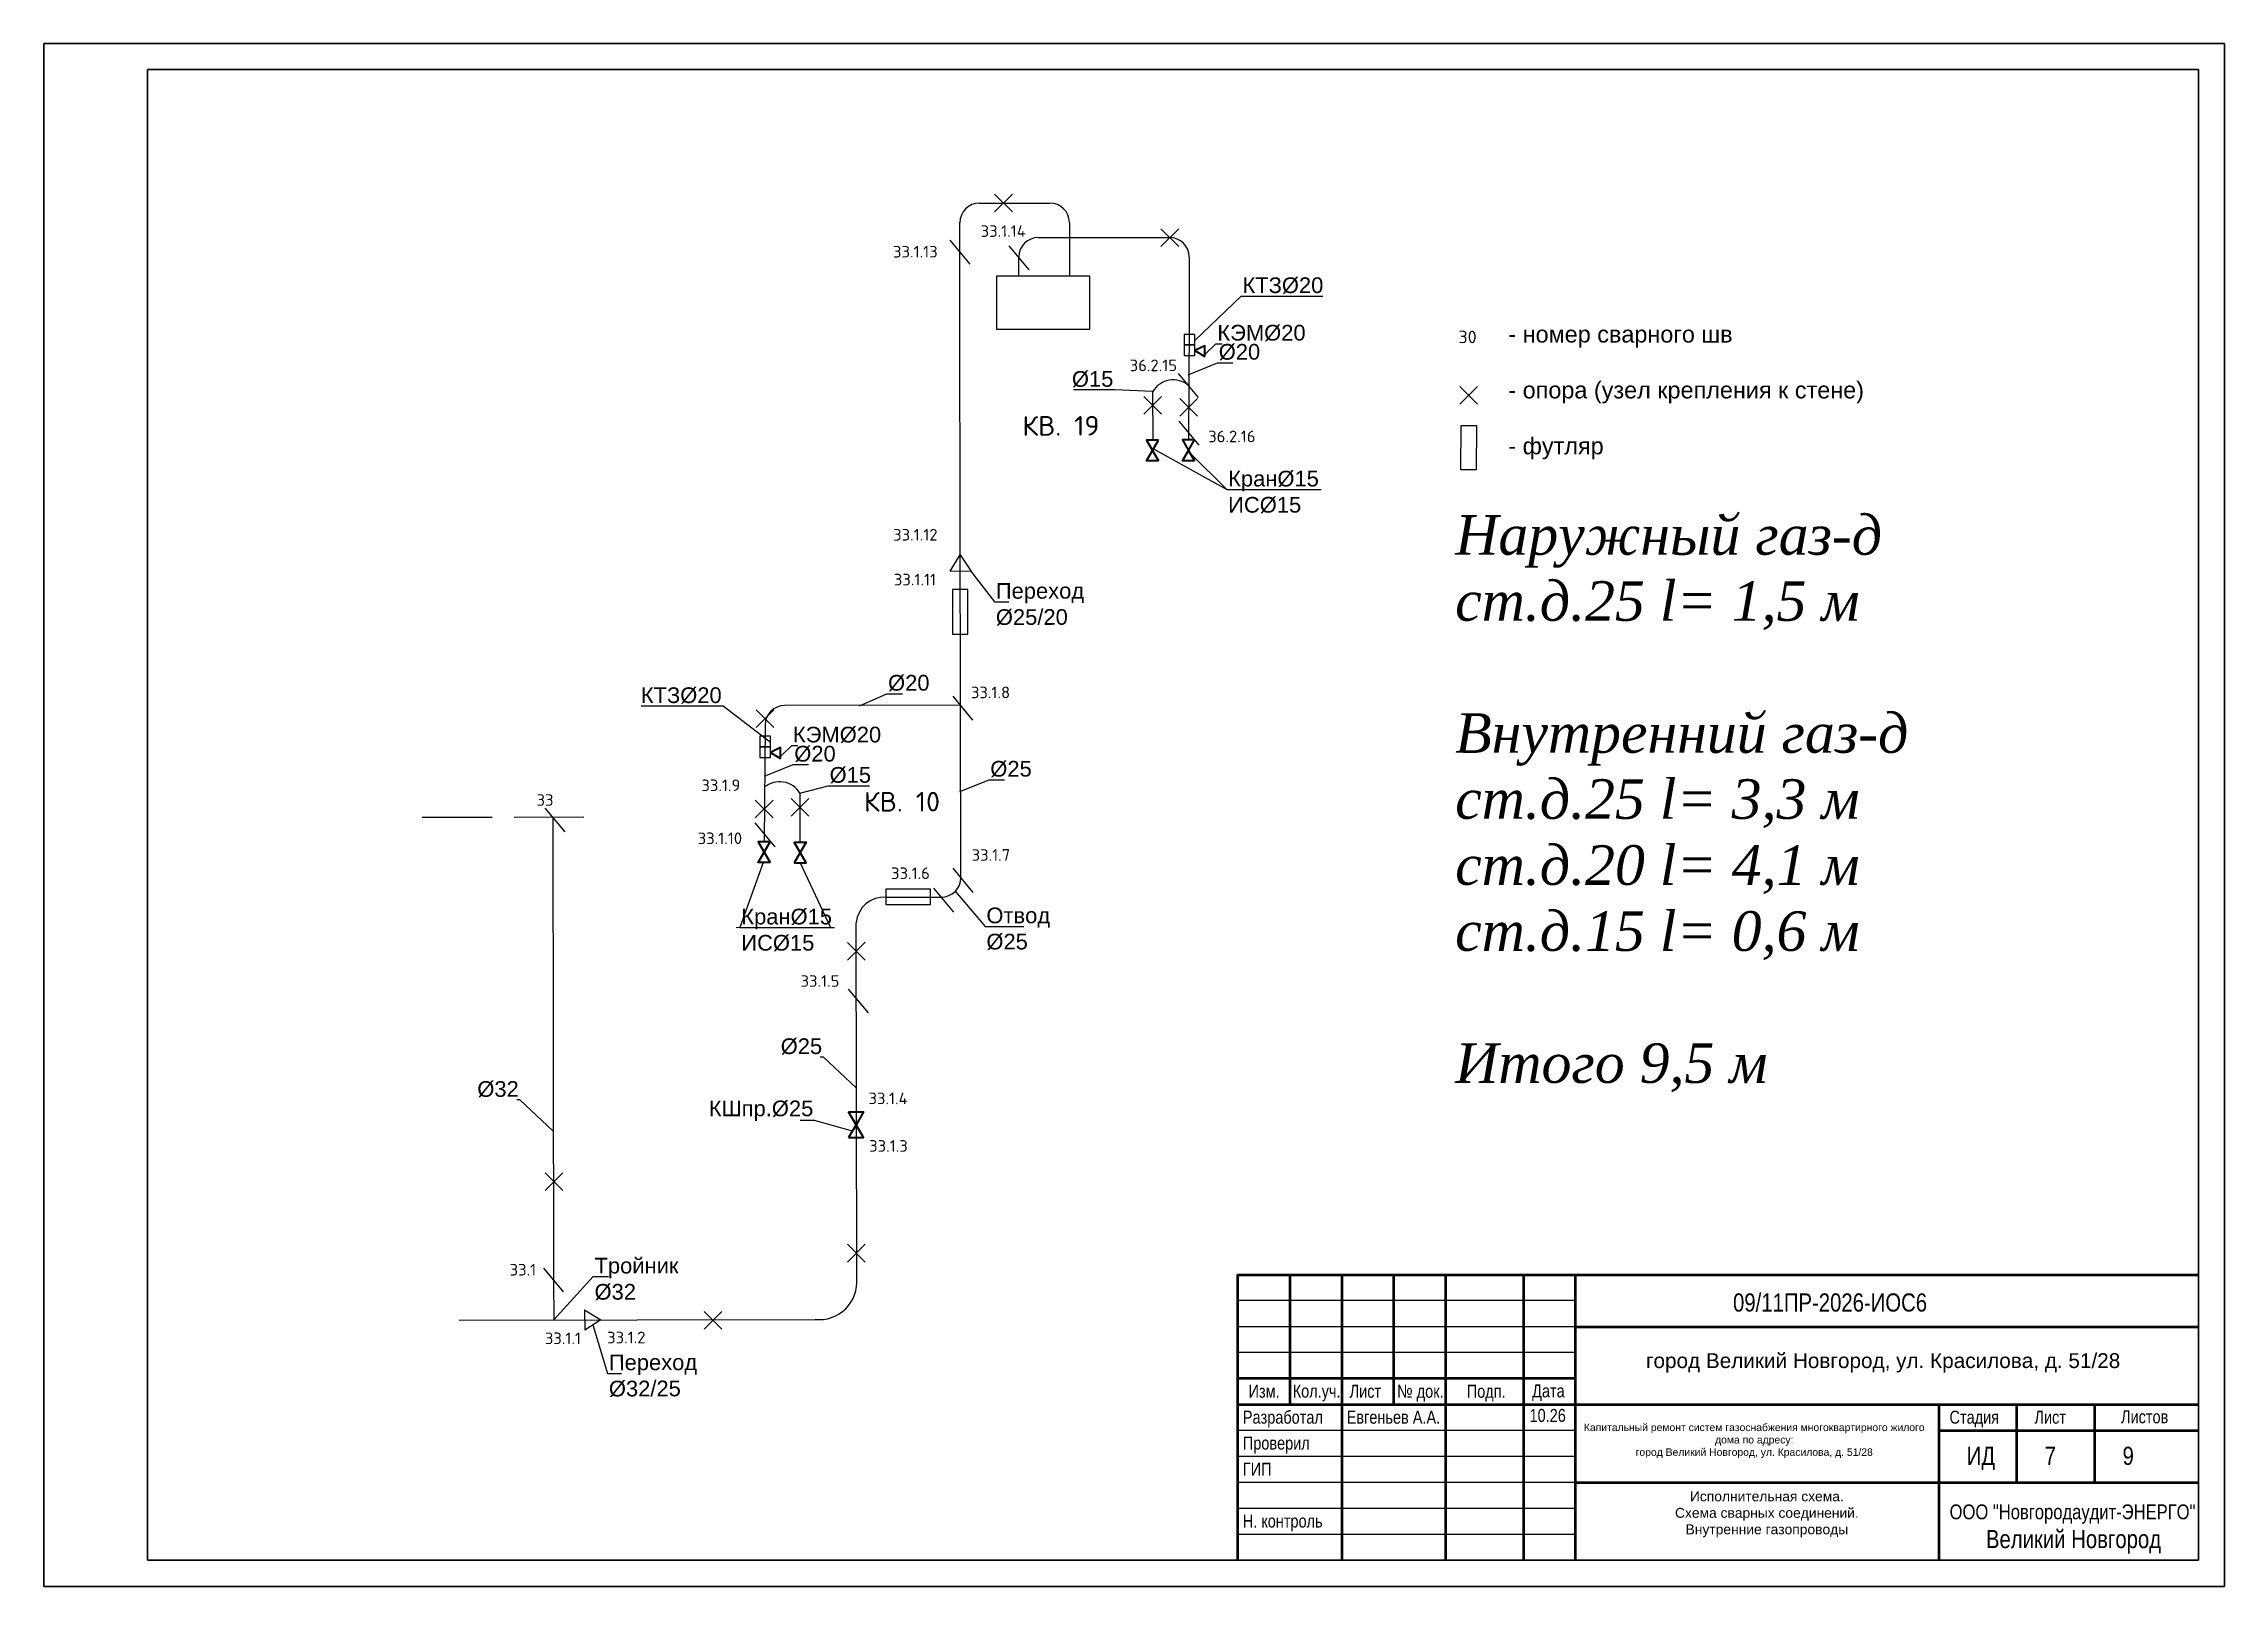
# Model space of a CAD drawing. Header units: inches. Extents: x -5695 to 5418, y 28301 to 36160.
import ezdxf
from ezdxf import colors
from ezdxf.entities.mleader import LeaderData, LeaderLine
from ezdxf.enums import TextEntityAlignment as Align
from ezdxf.math import Vec2, Vec3

# ---------------------------------------------------------------- set-up
doc = ezdxf.new("R2010")
doc.units = ezdxf.units.IN
doc.header["$MEASUREMENT"] = 0
doc.linetypes.add('ACAD_ISO02W100', pattern=[15, 12, -3])
doc.layers.get('0').update_dxf_attribs({"color": 18, "true_color": 0x000000})
for name, color, linetype, lineweight in [('анп Рамка жирная', 7, 'Continuous', 50), ('ГП_Таbлицы', 7, 'Continuous', 50), ('Трубы', 7, 'Continuous', 40)]:
    doc.layers.add(name, color=color, linetype=linetype, lineweight=lineweight)
doc.styles.add('ISO', font='arial.ttf')
doc.styles.add('PROFIL', font='simplex.shx')
doc.styles.get("Standard").update_dxf_attribs({"font": 'arial.ttf'})
doc.mleader_styles.duplicate_entry("Standard", '')

msp = doc.modelspace()

# ---------------------------------------------------------------- linework, layer by layer
at = {"color": 18, "true_color": 0x000000}
for p, q in [((-926, 35348), (-569, 35348)), ((-1027, 34741), (-1026, 35248)), ((-468, 35248), (-468, 34977)), ((-626, 35172), (43, 35172)), ((-726, 34977), (-726, 35072)), ((143, 35072), (143, 34718)), ((-1025, 33723), (-1027, 34741)), ((-44, 34388), (-43, 34141)), ((-1023, 32790), (-1025, 33723)), ((-1023, 32790), (-1919, 32788)), ((-1021, 31913), (-1023, 32790)), ((-1841, 32341), (-1841, 32094)), ((-3410, 32218), (-3766, 32217)), ((-2942, 32219), (-3297, 32218)), ((-3100, 32217), (-3097, 29862)), ((-1403, 31812), (-1121, 31812)), ((-1551, 29871), (-1555, 31682)), ((-3097, 29862), (-3096, 29659)), ((-3577, 29658), (-1764, 29661))]:
    msp.add_line(p, q, dxfattribs=at)
at = {"color": 0}
for p, q in [((-758, 35303), (-849, 35393)), ((-758, 35393), (-849, 35303)), ((-973, 35037), (-1075, 35159)), ((-673, 35008), (-775, 35130)), ((89, 35127), (-2, 35217)), ((89, 35217), (-2, 35126)), ((143, 34735), (139, 34141)), ((190, 34358), (88, 34480)), ((2, 34272), (-89, 34362)), ((1, 34362), (-89, 34272)), ((184, 34263), (94, 34353)), ((184, 34353), (94, 34263)), ((1521, 34324), (1612, 34414)), ((1521, 34414), (1612, 34323)), ((194, 34115), (92, 34237)), ((-1075, 33472), (-1024, 33556)), ((-1075, 33472), (-972, 33475)), ((-1024, 33556), (-971, 33474)), ((-960, 32714), (-1061, 32836)), ((-1974, 32676), (-2065, 32767)), ((-1974, 32767), (-2065, 32676)), ((-2019, 32688), (-2023, 32094)), ((-3037, 32144), (-3139, 32266)), ((-1978, 32216), (-2069, 32306)), ((-1978, 32306), (-2069, 32216)), ((-1886, 32225), (-1795, 32315)), ((-1886, 32315), (-1795, 32225)), ((-1968, 32068), (-2070, 32190)), ((-958, 31836), (-1060, 31959)), ((-1057, 31736), (-1159, 31858)), ((-1508, 31582), (-1598, 31491)), ((-1508, 31491), (-1598, 31581)), ((-1491, 31222), (-1593, 31344)), ((-3049, 30408), (-3140, 30317)), ((-3049, 30317), (-3140, 30407)), ((-1508, 29953), (-1598, 30044)), ((-1508, 30044), (-1598, 29953)), ((-3046, 29801), (-3147, 29923)), ((-2939, 29710), (-2855, 29659)), ((-2939, 29710), (-2937, 29607)), ((-2239, 29612), (-2330, 29702)), ((-2240, 29702), (-2330, 29612)), ((-2855, 29659), (-2937, 29606))]:
    msp.add_line(p, q, dxfattribs=at)
at = {"color": 18, "true_color": 0x000000}
msp.add_lwpolyline([(-838, 34977), (-366, 34977), (-366, 34704), (-838, 34704)], close=True, dxfattribs=at)
at = {"color": 0}
for points in [[(171, 34679), (117, 34679), (117, 34625), (171, 34625)], [(171, 34625), (117, 34625), (117, 34571), (171, 34571)], [(1527, 33988), (1528, 34215), (1606, 34215), (1605, 33988)], [(-986, 33152), (-986, 33379), (-1064, 33379), (-1064, 33152)], [(-1991, 32632), (-2045, 32632), (-2045, 32578), (-1991, 32578)], [(-1991, 32578), (-2045, 32578), (-2045, 32524), (-1991, 32524)], [(-1403, 31774), (-1176, 31774), (-1176, 31852), (-1403, 31852)]]:
    msp.add_lwpolyline(points, close=True, dxfattribs=at)
at = {"color": 0, "lineweight": 40}
for points in [[(222, 34566), (222, 34621), (172, 34596)], [(-14, 34140), (-75, 34140), (-44, 34087)], [(170, 34141), (109, 34141), (139, 34088)], [(-14, 34034), (-75, 34034), (-44, 34087)], [(170, 34035), (109, 34035), (139, 34088)], [(-1940, 32519), (-1940, 32574), (-1991, 32549)], [(-1993, 32094), (-2054, 32094), (-2023, 32041)], [(-1993, 31988), (-2054, 31988), (-2023, 32041)], [(-1871, 32093), (-1810, 32093), (-1840, 32040)], [(-1871, 31987), (-1810, 31987), (-1840, 32040)], [(-1593, 30719), (-1517, 30719), (-1555, 30653)], [(-1593, 30587), (-1517, 30587), (-1555, 30653)]]:
    msp.add_lwpolyline(points, close=True, dxfattribs=at)
at = {"color": 18, "true_color": 0x000000}
for centre, radius, start, end in [((-926, 35248), 100, 90.1262, 180.1262), ((-568, 35248), 100, 0.1262, 90.1262), ((-626, 35072), 100, 90, 180), ((43, 35072), 100, 0, 90), ((-1919, 32688), 100, 90.1262, 179.6175), ((-1121, 31912), 100, 270.1262, 0.1262), ((-1412, 31669), 143, 86.235, 174.6046), ((-1743, 29852), 192, 263.6797, 5.6858)]:
    msp.add_arc(centre, radius, start, end, dxfattribs=at)
at = {"color": 0}
for centre, start, end in [((61, 34325), 50.2565, 149.0354), ((-1945, 32278), 30.9646, 129.7435)]:
    msp.add_arc(centre, 122, start, end, dxfattribs=at)
at = {"layer": 'анп Рамка жирная', "color": 7, "lineweight": 30, "ltscale": 0.001}
for p, q in [((-5695, 36160), (5418, 36160)), ((-5695, 28301), (-5695, 36160)), ((5418, 36160), (-5695, 36160)), ((5418, 36160), (5418, 28301)), ((-5166, 28434), (-5166, 36028)), ((-5166, 36028), (5286, 36028)), ((5286, 36028), (5286, 28434)), ((5286, 28434), (-5166, 28434)), ((5418, 28301), (-5695, 28301))]:
    msp.add_line(p, q, dxfattribs=at)
at = {"layer": 'анп Рамка жирная', "color": 0, "lineweight": 30, "ltscale": 0.001}
msp.add_line((5418, 28301), (5418, 36160), dxfattribs=at)
at = {"layer": 'ГП_Таbлицы', "color": 7}
for p, q in [((655, 29889), (655, 29227)), ((920, 29889), (920, 28434)), ((1184, 29889), (1184, 29227)), ((1449, 29889), (1449, 28434)), ((1846, 29889), (1846, 28434)), ((2110, 29889), (2110, 28434)), ((2110, 29624), (5286, 29624)), ((2110, 29360), (390, 29360)), ((390, 29227), (5286, 29227)), ((3963, 29227), (3963, 28434)), ((4359, 29227), (4359, 28830)), ((4756, 29227), (4756, 28830)), ((3963, 29095), (5286, 29095)), ((2110, 28830), (5286, 28830))]:
    msp.add_line(p, q, dxfattribs=at)
at = {"layer": 'ГП_Таbлицы', "color": 7, "lineweight": -3}
for p, q in [((2110, 29757), (390, 29757)), ((2110, 29624), (390, 29624)), ((2110, 29492), (390, 29492)), ((2110, 29095), (390, 29095)), ((2110, 28963), (390, 28963)), ((2110, 28830), (390, 28830)), ((2110, 28698), (390, 28698)), ((2110, 28566), (390, 28566))]:
    msp.add_line(p, q, dxfattribs=at)
at = {"layer": 'ГП_Таbлицы', "color": 7}
msp.add_lwpolyline([(390, 28434), (390, 29889), (5286, 29889)], dxfattribs=at)

# ---------------------------------------------------------------- texts
at = {"color": 0, "style": 'PROFIL'}
for s, height, p in [('33.1.14', 59, (-805, 35205)), ('33.1.13', 59, (-1253, 35100)), ('36.2.15', 59, (-40, 34521)), ('КВ. 19', 100, (-511, 34213)), ('36.2.16', 59, (360, 34159)), ('33.1.12', 59, (-1253, 33658)), ('33.1.11', 59, (-1255, 33430)), ('33.1.8', 59, (-870, 32855)), ('33.1.9', 59, (-2244, 32382)), ('КВ. 10', 100, (-1321, 32298)), ('33', 59, (-3140, 32307)), ('33.1.10', 59, (-2249, 32112)), ('33.1.7', 59, (-868, 32027)), ('33.1.6', 59, (-1278, 31934)), ('33.1.5', 59, (-1739, 31385)), ('33.1', 59, (-3253, 29914)), ('33.1.1', 59, (-3049, 29565)), ('33.1.2', 59, (-2726, 29569))]:
    msp.add_text(s, height=height, rotation=0.1262, dxfattribs=at).set_placement(p, align=Align.MIDDLE)
for s, height, p in [('30', 63.9, (1561, 34666)), ('33.1.4', 59, (-1392, 30787)), ('33.1.3', 59, (-1390, 30545))]:
    msp.add_text(s, height=height, dxfattribs=at).set_placement(p, align=Align.MIDDLE)
at = {"insert": (1272, 34865), "char_height": 85.38, "attachment_point": 1}
msp.add_mtext_dynamic_manual_height_columns('\\P               - номер сварного шв\\P\\P               - опора (узел крепления к стене)\\P\\P               - футляр', width=4332.81, gutter_width=2.67, heights=[-823], dxfattribs=at)
at = {"lineweight": 25, "insert": (1498, 33758), "char_height": 201.74, "width": 3302.93, "attachment_point": 1}
msp.add_mtext('{\\fTimes New Roman|b0|i1|c204|p18;Наружный газ-д\\Pст.д.25 \\fTimes New Roman|b0|i1|c0|p18;l= \\fTimes New Roman|b0|i1|c204|p18;1,5 м\\P\\PВнутренний газ-д\\Pст.д.25 l= 3,3 м\\Pст.д.20 l= 4,1 м\\Pст.д.15 l= 0,6 м\\P\\PИтого 9,5 м}', dxfattribs=at)
at = {"layer": 'ГП_Таbлицы', "color": 7, "style": 'ISO', "width": 0.8}
for s, height, p in [('09/11ПР-2026-ИОС6', 92.61, (2914, 29701)), ('Изм.', 66.1, (445, 29262)), ('Кол.уч.', 66.1, (670, 29263)), ('Лист', 66.1, (960, 29262)), ('№ док.', 66.1, (1202, 29262)), ('Подп.', 66.1, (1557, 29262)), ('Дата', 66.1, (1890, 29264)), ('Разработал', 66.1, (416, 29130)), ('Евгеньев А.А.', 66.15, (945, 29130)), ('10.26', 66.1, (1877, 29139)), ('Стадия', 66.1, (4017, 29130)), ('Лист', 66.1, (4450, 29130)), ('Листов', 66.1, (4891, 29132)), ('Проверил', 66.1, (416, 28998)), ('ИД', 92.6, (4105, 28920)), ('7', 92.6, (4502, 28920)), ('9', 92.6, (4899, 28920)), ('ГИП', 66.1, (416, 28865)), ('Н. контроль', 66.15, (416, 28601))]:
    msp.add_text(s, height=height, dxfattribs=at).set_placement(p)
for s, height, p in [('ООО "Новгородаудит-ЭНЕРГО"', 75.6, (4644, 28643)), ('Великий Новгород', 92.61, (4649, 28496))]:
    msp.add_text(s, height=height, dxfattribs=at).set_placement(p, align=Align.CENTER)
at = {"layer": 'Трубы', "linetype": 'ACAD_ISO02W100', "attachment_point": 1}
for s, width, heights, insert, char_height in [('\\pxt26;город Великий Новгород, ул. Красилова, д. 51/28', 3046.88, [-99.1], (2470, 29489), 75.6), ('\\pxa0.66667,sm1,qc;Капитальный ремонт систем газоснабжения многоквартирного жилого дома по адресу:\\P\\pa0.25,s*,t26;город Великий Новгород, ул. Красилова, д. 51/28', 1770, [-202], (2137, 29130), 37.8), ('\\pxa0.66667,sm1,qc;Исполнительная схема.\\PСхема сварных соединений.\\PВнутренние газопроводы', 1916.71, [-303], (2128, 28785), 50.4)]:
    msp.add_mtext_dynamic_manual_height_columns(s, width=width, gutter_width=3.15, heights=heights, dxfattribs=dict(at, insert=insert, char_height=char_height))

# ---------------------------------------------------------------- leaders
at = {"color": 0}
ml = msp.add_multileader_mtext('', dxfattribs=at)
ml.set_content('КТЗ%%C20')
ml.set_leader_properties(color=256)
ml.build(insert=Vec2(0, 0))
ml.multileader.update_dxf_attribs({"has_dogleg": 0, "text_left_attachment_type": 6, "text_right_attachment_type": 6, "dogleg_length": 2, "arrow_head_size": 0})
ctx = ml.context
ctx.base_point, ctx.char_height, ctx.arrow_head_size, ctx.landing_gap_size, ctx.plane_origin, ctx.plane_x_axis, ctx.plane_y_axis = Vec3(407, 34873), 80, 0, 6.45, Vec3(691, 34705), Vec3(1, 0.000745, 0), Vec3(-0.000745, 1, 0)
ctx.left_attachment, ctx.right_attachment = 6, 6
notes = []
notes.append((ctx, [(1, (1, 1, 0), (405, 34873), (1, 0.000745, 0), 2, [(0, [(171, 34647)], 0, [])])]))
ctx.mtext.insert, ctx.mtext.text_direction, ctx.mtext.rotation, ctx.mtext.width, ctx.mtext.defined_height, ctx.mtext.flow_direction = Vec3(414, 34969), Vec3(1, 0.000745, 0), 0.000745, 419.1, 0.431, 5
ml = msp.add_multileader_mtext('', dxfattribs=at)
ml.set_content('КЭМ%%C20')
ml.set_leader_properties(color=256)
ml.build(insert=Vec2(0, 0))
ml.multileader.update_dxf_attribs({"has_dogleg": 0, "text_left_attachment_type": 6, "text_right_attachment_type": 6, "dogleg_length": 2, "arrow_head_size": 0})
ctx = ml.context
ctx.base_point, ctx.char_height, ctx.arrow_head_size, ctx.landing_gap_size, ctx.plane_origin, ctx.plane_x_axis, ctx.plane_y_axis = Vec3(279, 34631), 80, 0, 6.45, Vec3(2035, 34482), Vec3(1, 0.000745, 0), Vec3(-0.000745, 1, 0)
ctx.left_attachment, ctx.right_attachment = 6, 6
notes.append((ctx, [(1, (1, 1, 0), (277, 34631), (1, 0.000745, 0), 2, [(0, [(223, 34576)], 0, [])])]))
ctx.mtext.insert, ctx.mtext.text_direction, ctx.mtext.rotation, ctx.mtext.width, ctx.mtext.defined_height, ctx.mtext.flow_direction = Vec3(286, 34727), Vec3(1, 0.000745, 0), 0.000745, 24.57, 12.2, 5
ml = msp.add_multileader_mtext('', dxfattribs=at)
ml.set_content('%%C20')
ml.set_leader_properties(color=256)
ml.build(insert=Vec2(0, 0))
ml.multileader.update_dxf_attribs({"has_dogleg": 0, "text_left_attachment_type": 6, "text_right_attachment_type": 6, "dogleg_length": 2, "arrow_head_size": 0})
ctx = ml.context
ctx.base_point, ctx.char_height, ctx.arrow_head_size, ctx.landing_gap_size, ctx.plane_origin, ctx.plane_x_axis, ctx.plane_y_axis = Vec3(286, 34534), 80, 0, 6.45, Vec3(730, 33870), Vec3(1, 0.000745, 0), Vec3(-0.000745, 1, 0)
ctx.left_attachment, ctx.right_attachment = 6, 6
notes.append((ctx, [(1, (1, 1, 0), (284, 34534), (1, 0.000745, 0), 2, [(1, [(137, 34473)], 0, [])])]))
ctx.mtext.insert, ctx.mtext.text_direction, ctx.mtext.rotation, ctx.mtext.width, ctx.mtext.defined_height, ctx.mtext.flow_direction = Vec3(293, 34630), Vec3(1, 0.000745, 0), 0.000745, 71.66, 96, 5
ml = msp.add_multileader_mtext('', dxfattribs=at)
ml.set_content('%%C15')
ml.set_leader_properties(color=256)
ml.build(insert=Vec2(0, 0))
ml.multileader.update_dxf_attribs({"has_dogleg": 0, "text_left_attachment_type": 6, "text_right_attachment_type": 6, "dogleg_length": 2, "arrow_head_size": 0})
ctx = ml.context
ctx.base_point, ctx.char_height, ctx.arrow_head_size, ctx.landing_gap_size, ctx.plane_origin, ctx.plane_x_axis, ctx.plane_y_axis = Vec3(-452, 34396), 80, 0, 6.45, Vec3(107, 34387), Vec3(1, 0.000745, 0), Vec3(-0.000745, 1, 0)
ctx.left_attachment, ctx.right_attachment, ctx.text_align_type = 6, 6, 2
notes.append((ctx, [(0, (1, 1, 0), (-235, 34396), (-1, -0.000745, 0), 2, [(0, [(-44, 34388)], 0, [])])]))
ctx.mtext.insert, ctx.mtext.text_direction, ctx.mtext.rotation, ctx.mtext.alignment, ctx.mtext.flow_direction = Vec3(-244, 34492), Vec3(1, 0.000745, 0), 0.000745, 3, 5
ml = msp.add_multileader_mtext('', dxfattribs=at)
ml.set_content('Кран%%C15\\PИС%%C15')
ml.set_leader_properties(color=256)
ml.build(insert=Vec2(0, 0))
ml.multileader.update_dxf_attribs({"has_dogleg": 0, "text_left_attachment_type": 6, "text_right_attachment_type": 6, "dogleg_length": 2, "arrow_head_size": 0})
ctx = ml.context
ctx.base_point, ctx.char_height, ctx.arrow_head_size, ctx.landing_gap_size, ctx.plane_origin, ctx.plane_x_axis, ctx.plane_y_axis = Vec3(334, 33888), 80, 0, 6.45, Vec3(814, 33593), Vec3(1, 0.000745, 0), Vec3(-0.000745, 1, 0)
ctx.left_attachment, ctx.right_attachment = 6, 6
notes.append((ctx, [(1, (1, 1, 0), (332, 33888), (1, 0.000745, 0), 2, [(0, [(148, 34074)], 0, []), (1, [(-39, 34095)], 0, [])])]))
ctx.mtext.insert, ctx.mtext.text_direction, ctx.mtext.rotation, ctx.mtext.width, ctx.mtext.defined_height, ctx.mtext.flow_direction = Vec3(341, 33984), Vec3(1, 0.000745, 0), 0.000745, 1277.78, 215, 5
ml = msp.add_multileader_mtext('', dxfattribs=at)
ml.set_content('\tПереход\\P%%C25/20')
ml.set_leader_properties(color=256)
ml.build(insert=Vec2(0, 0))
ml.multileader.update_dxf_attribs({"has_dogleg": 0, "text_left_attachment_type": 6, "text_right_attachment_type": 6, "dogleg_length": 2, "arrow_head_size": 0})
ctx = ml.context
ctx.base_point, ctx.char_height, ctx.arrow_head_size, ctx.landing_gap_size, ctx.plane_origin, ctx.plane_x_axis, ctx.plane_y_axis = Vec3(-849, 33316), 80, 0, 6.45, Vec3(61, 33560), Vec3(0.999998, 0.002203, 0), Vec3(-0.002203, 0.999998, 0)
ctx.left_attachment, ctx.right_attachment = 6, 6
notes.append((ctx, [(1, (1, 1, 0), (-851, 33316), (0.999998, 0.002203, 0), 2, [(0, [(-972, 33475)], 0, [])])]))
ctx.mtext.insert, ctx.mtext.text_direction, ctx.mtext.rotation, ctx.mtext.width, ctx.mtext.flow_direction = Vec3(-843, 33412), Vec3(0.999998, 0.002203, 0), 0.002203, 65.22, 5
ml = msp.add_multileader_mtext('', dxfattribs=at)
ml.set_content('%%C20')
ml.set_leader_properties(color=256)
ml.build(insert=Vec2(0, 0))
ml.multileader.update_dxf_attribs({"has_dogleg": 0, "text_left_attachment_type": 6, "text_right_attachment_type": 6, "dogleg_length": 2, "arrow_head_size": 0})
ctx = ml.context
ctx.base_point, ctx.char_height, ctx.arrow_head_size, ctx.landing_gap_size, ctx.plane_origin, ctx.plane_x_axis, ctx.plane_y_axis = Vec3(-1398, 32848), 80, 0, 6.45, Vec3(-1082, 32184), Vec3(1, 0.000745, 0), Vec3(-0.000745, 1, 0)
ctx.left_attachment, ctx.right_attachment = 6, 6
notes.append((ctx, [(1, (1, 1, 0), (-1400, 32848), (1, 0.000745, 0), 2, [(1, [(-1538, 32787)], 0, [])])]))
ctx.mtext.insert, ctx.mtext.text_direction, ctx.mtext.rotation, ctx.mtext.width, ctx.mtext.defined_height, ctx.mtext.flow_direction = Vec3(-1392, 32944), Vec3(1, 0.000745, 0), 0.000745, 71.66, 96, 5
ml = msp.add_multileader_mtext('', dxfattribs=at)
ml.set_content('КТЗ%%C20')
ml.set_leader_properties(color=256)
ml.build(insert=Vec2(0, 0))
ml.multileader.update_dxf_attribs({"has_dogleg": 0, "text_left_attachment_type": 6, "text_right_attachment_type": 6, "dogleg_length": 2, "arrow_head_size": 0})
ctx = ml.context
ctx.base_point, ctx.char_height, ctx.arrow_head_size, ctx.landing_gap_size, ctx.plane_origin, ctx.plane_x_axis, ctx.plane_y_axis = Vec3(-2644, 32785), 80, 0, 6.45, Vec3(-1471, 32658), Vec3(1, 0.000745, 0), Vec3(-0.000745, 1, 0)
ctx.left_attachment, ctx.right_attachment, ctx.text_align_type = 6, 6, 2
notes.append((ctx, [(0, (1, 1, 0), (-2231, 32785), (-1, -0.000745, 0), 2, [(0, [(-1991, 32600)], 0, [])])]))
ctx.mtext.insert, ctx.mtext.text_direction, ctx.mtext.rotation, ctx.mtext.width, ctx.mtext.defined_height, ctx.mtext.alignment, ctx.mtext.flow_direction = Vec3(-2240, 32881), Vec3(1, 0.000745, 0), 0.000745, 419.1, 0.431, 3, 5
ml = msp.add_multileader_mtext('', dxfattribs=at)
ml.set_content('КЭМ%%C20')
ml.set_leader_properties(color=256)
ml.build(insert=Vec2(0, 0))
ml.multileader.update_dxf_attribs({"has_dogleg": 0, "text_left_attachment_type": 6, "text_right_attachment_type": 6, "dogleg_length": 2, "arrow_head_size": 0})
ctx = ml.context
ctx.base_point, ctx.char_height, ctx.arrow_head_size, ctx.landing_gap_size, ctx.plane_origin, ctx.plane_x_axis, ctx.plane_y_axis = Vec3(-1883, 32584), 80, 0, 6.45, Vec3(-127, 32435), Vec3(1, 0.000745, 0), Vec3(-0.000745, 1, 0)
ctx.left_attachment, ctx.right_attachment = 6, 6
notes.append((ctx, [(1, (1, 1, 0), (-1885, 32584), (1, 0.000745, 0), 2, [(0, [(-1940, 32529)], 0, [])])]))
ctx.mtext.insert, ctx.mtext.text_direction, ctx.mtext.rotation, ctx.mtext.width, ctx.mtext.defined_height, ctx.mtext.flow_direction = Vec3(-1877, 32680), Vec3(1, 0.000745, 0), 0.000745, 24.57, 12.2, 5
ml = msp.add_multileader_mtext('', dxfattribs=at)
ml.set_content('%%C20')
ml.set_leader_properties(color=256)
ml.build(insert=Vec2(0, 0))
ml.multileader.update_dxf_attribs({"has_dogleg": 0, "text_left_attachment_type": 6, "text_right_attachment_type": 6, "dogleg_length": 2, "arrow_head_size": 0})
ctx = ml.context
ctx.base_point, ctx.char_height, ctx.arrow_head_size, ctx.landing_gap_size, ctx.plane_origin, ctx.plane_x_axis, ctx.plane_y_axis = Vec3(-1876, 32487), 80, 0, 6.45, Vec3(-1433, 31823), Vec3(1, 0.000745, 0), Vec3(-0.000745, 1, 0)
ctx.left_attachment, ctx.right_attachment = 6, 6
notes.append((ctx, [(1, (1, 1, 0), (-1878, 32487), (1, 0.000745, 0), 2, [(1, [(-2021, 32428)], 0, [])])]))
ctx.mtext.insert, ctx.mtext.text_direction, ctx.mtext.rotation, ctx.mtext.width, ctx.mtext.defined_height, ctx.mtext.flow_direction = Vec3(-1870, 32583), Vec3(1, 0.000745, 0), 0.000745, 71.66, 96, 5
ml = msp.add_multileader_mtext('', dxfattribs=at)
ml.set_content('%%C15')
ml.set_leader_properties(color=256)
ml.build(insert=Vec2(0, 0))
ml.multileader.update_dxf_attribs({"has_dogleg": 0, "text_left_attachment_type": 6, "text_right_attachment_type": 6, "dogleg_length": 2, "arrow_head_size": 0})
ctx = ml.context
ctx.base_point, ctx.char_height, ctx.arrow_head_size, ctx.landing_gap_size, ctx.plane_origin, ctx.plane_x_axis, ctx.plane_y_axis = Vec3(-1697, 32379), 80, 0, 6.45, Vec3(-1992, 32340), Vec3(1, -0.000745, 0), Vec3(0.000745, 1, 0)
ctx.left_attachment, ctx.right_attachment = 6, 6
notes.append((ctx, [(0, (1, 1, 0), (-1699, 32379), (1, -0.000745, 0), 2, [(0, [(-1841, 32341)], 0, [])])]))
ctx.mtext.insert, ctx.mtext.text_direction, ctx.mtext.rotation, ctx.mtext.flow_direction = Vec3(-1690, 32475), Vec3(1, -0.000745, 0), 6.28244, 5
ml = msp.add_multileader_mtext('', dxfattribs=at)
ml.set_content('%%C25')
ml.set_leader_properties(color=256)
ml.build(insert=Vec2(0, 0))
ml.multileader.update_dxf_attribs({"has_dogleg": 0, "text_left_attachment_type": 6, "text_right_attachment_type": 6, "dogleg_length": 2, "arrow_head_size": 0})
ctx = ml.context
ctx.base_point, ctx.char_height, ctx.arrow_head_size, ctx.landing_gap_size, ctx.plane_origin, ctx.plane_x_axis, ctx.plane_y_axis = Vec3(-877, 32410), 80, 0, 6.45, Vec3(-434, 31747), Vec3(1, 0.000745, 0), Vec3(-0.000745, 1, 0)
ctx.left_attachment, ctx.right_attachment = 6, 6
notes.append((ctx, [(1, (1, 1, 0), (-879, 32410), (1, 0.000745, 0), 2, [(1, [(-1026, 32350)], 0, [])])]))
ctx.mtext.insert, ctx.mtext.text_direction, ctx.mtext.rotation, ctx.mtext.width, ctx.mtext.defined_height, ctx.mtext.flow_direction = Vec3(-871, 32506), Vec3(1, 0.000745, 0), 0.000745, 71.66, 96, 5
ml = msp.add_multileader_mtext('', dxfattribs=at)
ml.set_content('Кран%%C15\\PИС%%C15')
ml.set_leader_properties(color=256)
ml.build(insert=Vec2(0, 0))
ml.multileader.update_dxf_attribs({"has_dogleg": 0, "text_left_attachment_type": 6, "text_right_attachment_type": 6, "dogleg_length": 2, "arrow_head_size": 0})
ctx = ml.context
ctx.base_point, ctx.char_height, ctx.arrow_head_size, ctx.landing_gap_size, ctx.plane_origin, ctx.plane_x_axis, ctx.plane_y_axis = Vec3(-2147, 31657), 80, 0, 6.45, Vec3(-1348, 31546), Vec3(1, 0.000745, 0), Vec3(-0.000745, 1, 0)
ctx.left_attachment, ctx.right_attachment = 6, 6
notes.append((ctx, [(1, (1, 1, 0), (-2149, 31657), (1, 0.000745, 0), 2, [(0, [(-2029, 31988)], 0, [])]), (0, (1, 1, 0), (-1683, 31657), (-1, -0.000745, 0), 2, [(1, [(-1840, 31987)], 0, [])])]))
ctx.mtext.insert, ctx.mtext.text_direction, ctx.mtext.rotation, ctx.mtext.width, ctx.mtext.defined_height, ctx.mtext.flow_direction = Vec3(-2140, 31753), Vec3(1, 0.000745, 0), 0.000745, 1277.78, 215, 5
ml = msp.add_multileader_mtext('', dxfattribs=at)
ml.set_content('Отвод %%C25')
ml.set_leader_properties(color=256)
ml.build(insert=Vec2(0, 0))
ml.multileader.update_dxf_attribs({"has_dogleg": 0, "text_left_attachment_type": 6, "text_right_attachment_type": 6, "dogleg_length": 2, "arrow_head_size": 0})
ctx = ml.context
ctx.base_point, ctx.char_height, ctx.arrow_head_size, ctx.landing_gap_size, ctx.plane_origin, ctx.plane_x_axis, ctx.plane_y_axis = Vec3(-898, 31663), 80, 0, 6.45, Vec3(-458, 31239), Vec3(1, 0.000745, 0), Vec3(-0.000745, 1, 0)
ctx.left_attachment, ctx.right_attachment = 6, 6
notes.append((ctx, [(1, (1, 1, 0), (-900, 31663), (1, 0.000745, 0), 2, [(1, [(-1050, 31842)], 0, [])])]))
ctx.mtext.insert, ctx.mtext.text_direction, ctx.mtext.rotation, ctx.mtext.width, ctx.mtext.flow_direction = Vec3(-891, 31759), Vec3(1, 0.000745, 0), 0.000745, 190.11, 5
ml = msp.add_multileader_mtext('', dxfattribs=at)
ml.set_content('%%C25')
ml.set_leader_properties(color=256)
ml.build(insert=Vec2(0, 0))
ml.multileader.update_dxf_attribs({"has_dogleg": 0, "text_left_attachment_type": 6, "text_right_attachment_type": 6, "dogleg_length": 2, "arrow_head_size": 0})
ctx = ml.context
ctx.base_point, ctx.char_height, ctx.arrow_head_size, ctx.landing_gap_size, ctx.plane_origin, ctx.plane_x_axis, ctx.plane_y_axis = Vec3(-1936, 30997), 80, 0, 6.45, Vec3(-1111, 30861), Vec3(1, 0.000745, 0), Vec3(-0.000745, 1, 0)
ctx.left_attachment, ctx.right_attachment, ctx.text_align_type = 6, 6, 2
notes.append((ctx, [(0, (1, 1, 0), (-1719, 30997), (-1, -0.000745, 0), 2, [(0, [(-1554, 30840)], 0, [])])]))
ctx.mtext.insert, ctx.mtext.text_direction, ctx.mtext.rotation, ctx.mtext.width, ctx.mtext.alignment, ctx.mtext.flow_direction = Vec3(-1728, 31093), Vec3(1, 0.000745, 0), 0.000745, 9.72, 3, 5
ml = msp.add_multileader_mtext('', dxfattribs=at)
ml.set_content('%%C32')
ml.set_leader_properties(color=256)
ml.build(insert=Vec2(0, 0))
ml.multileader.update_dxf_attribs({"has_dogleg": 0, "text_left_attachment_type": 6, "text_right_attachment_type": 6, "dogleg_length": 2, "arrow_head_size": 0})
ctx = ml.context
ctx.base_point, ctx.char_height, ctx.arrow_head_size, ctx.landing_gap_size, ctx.plane_origin, ctx.plane_x_axis, ctx.plane_y_axis = Vec3(-3481, 30778), 80, 0, 6.45, Vec3(-2658, 30643), Vec3(1, 0.000745, 0), Vec3(-0.000745, 1, 0)
ctx.left_attachment, ctx.right_attachment, ctx.text_align_type = 6, 6, 2
notes.append((ctx, [(0, (1, 1, 0), (-3266, 30779), (-1, -0.000745, 0), 2, [(0, [(-3100, 30622)], 0, [])])]))
ctx.mtext.insert, ctx.mtext.text_direction, ctx.mtext.rotation, ctx.mtext.width, ctx.mtext.alignment, ctx.mtext.flow_direction = Vec3(-3274, 30875), Vec3(1, 0.000745, 0), 0.000745, 9.72, 3, 5
ml = msp.add_multileader_mtext('', dxfattribs=at)
ml.set_content('\tКШпр.%%C25')
ml.set_leader_properties(color=256)
ml.build(insert=Vec2(0, 0))
ml.multileader.update_dxf_attribs({"has_dogleg": 0, "text_left_attachment_type": 6, "text_right_attachment_type": 6, "dogleg_length": 2, "arrow_head_size": 0})
ctx = ml.context
ctx.base_point, ctx.char_height, ctx.arrow_head_size, ctx.landing_gap_size, ctx.plane_origin, ctx.plane_x_axis = Vec3(-2299, 30674), 80, 0, 6.45, Vec3(-2223, 30511), Vec3(1, 0, 0)
ctx.left_attachment, ctx.right_attachment, ctx.text_align_type = 6, 6, 2
notes.append((ctx, [(1, (1, 1, 0), (-1765, 30674), (-1, 0, 0), 2, [(0, [(-1574, 30620)], 0, [])])]))
ctx.mtext.insert, ctx.mtext.text_direction, ctx.mtext.width, ctx.mtext.alignment, ctx.mtext.flow_direction = Vec3(-1773, 30776), Vec3(1, 0, 0), 65.22, 3, 5
ml = msp.add_multileader_mtext('', dxfattribs=at)
ml.set_content('Тройник %%C32')
ml.set_leader_properties(color=256)
ml.build(insert=Vec2(0, 0))
ml.multileader.update_dxf_attribs({"has_dogleg": 0, "text_left_attachment_type": 6, "text_right_attachment_type": 6, "dogleg_length": 2, "arrow_head_size": 0})
ctx = ml.context
ctx.base_point, ctx.char_height, ctx.arrow_head_size, ctx.landing_gap_size, ctx.plane_origin, ctx.plane_x_axis, ctx.plane_y_axis = Vec3(-2895, 29879), 80, 0, 6.45, Vec3(-2451, 29107), Vec3(1, 0.000745, 0), Vec3(-0.000745, 1, 0)
ctx.left_attachment, ctx.right_attachment = 6, 6
notes.append((ctx, [(1, (1, 1, 0), (-2897, 29879), (1, 0.000745, 0), 2, [(1, [(-3096, 29659)], 0, [])])]))
ctx.mtext.insert, ctx.mtext.text_direction, ctx.mtext.rotation, ctx.mtext.width, ctx.mtext.defined_height, ctx.mtext.flow_direction = Vec3(-2888, 29975), Vec3(1, 0.000745, 0), 0.000745, 71.66, 96, 5
ml = msp.add_multileader_mtext('', dxfattribs=at)
ml.set_content('\tПереход\\P%%C32/25')
ml.set_leader_properties(color=256)
ml.build(insert=Vec2(0, 0))
ml.multileader.update_dxf_attribs({"has_dogleg": 0, "text_left_attachment_type": 6, "text_right_attachment_type": 6, "dogleg_length": 2, "arrow_head_size": 0})
ctx = ml.context
ctx.base_point, ctx.char_height, ctx.arrow_head_size, ctx.landing_gap_size, ctx.plane_origin, ctx.plane_x_axis, ctx.plane_y_axis = Vec3(-2822, 29386), 80, 0, 6.45, Vec3(-1758, 29402), Vec3(0.999998, 0.002203, 0), Vec3(-0.002203, 0.999998, 0)
ctx.left_attachment, ctx.right_attachment = 6, 6
notes.append((ctx, [(1, (1, 1, 0), (-2824, 29386), (0.999998, 0.002203, 0), 2, [(0, [(-2896, 29633)], 0, [])])]))
ctx.mtext.insert, ctx.mtext.text_direction, ctx.mtext.rotation, ctx.mtext.width, ctx.mtext.flow_direction = Vec3(-2815, 29482), Vec3(0.999998, 0.002203, 0), 0.002203, 65.22, 5
for ctx, leaders in notes:
    for number, flags, end, landing, length, lines in leaders:
        leader = LeaderData()
        leader.index, (leader.has_last_leader_line, leader.has_dogleg_vector, leader.attachment_direction) = number, flags
        leader.last_leader_point, leader.dogleg_vector, leader.dogleg_length = Vec3(end), Vec3(landing), length
        for number, points, colour, breaks in lines:
            line = LeaderLine()
            line.index, line.vertices, line.color, line.breaks = number, Vec3.list(points), colors.encode_raw_color(colour), breaks
            leader.lines.append(line)
        ctx.leaders.append(leader)

doc.saveas('drawing.dxf')
